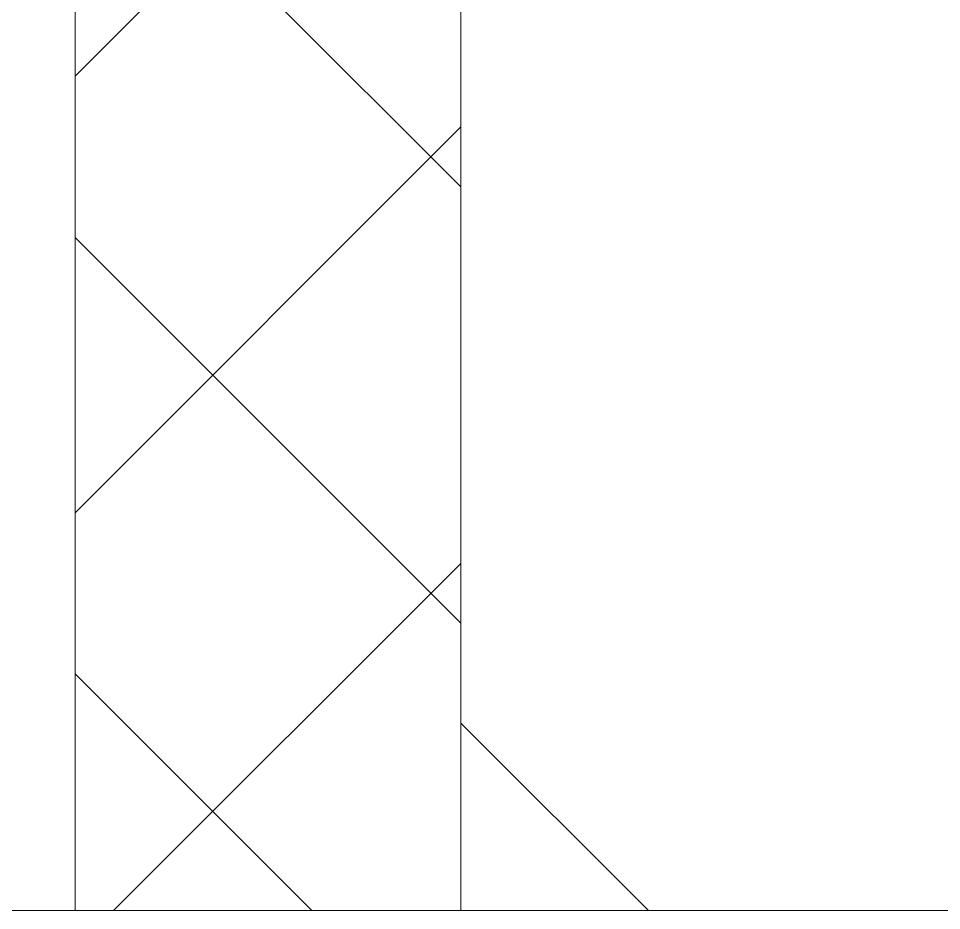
# Model space of a CAD drawing. Header units: millimetres. Extents: x -1113 to 415037, y -3642 to 28069.
# Drawn here: x 88236 to 88295.8, y 13263.9 to 13321.8 of the extents above; entities that cross this region are included whole.
import ezdxf

# ---------------------------------------------------------------- set-up
doc = ezdxf.new("R2010")
doc.units = ezdxf.units.MM
for name, color, linetype, lineweight in [('0) Стена 3.93м', 3, 'Continuous', 60), ('A-DOOR-FRAM-2', 7, 'Continuous', 5), ('I-WALL', 7, 'Continuous', 5)]:
    doc.layers.add(name, color=color, linetype=linetype, lineweight=lineweight)
for name, color, linetype, lineweight, true_color in [('A-DOOR-1', 7, 'Continuous', 5, 0xc0c0c0), ('A-DOOR-FRAM-1', 7, 'Continuous', 5, 0xc0c0c0), ('A-WALL-1', 9, 'Continuous', 5, 0x808080)]:
    doc.layers.add(name, color=color, linetype=linetype, lineweight=lineweight, true_color=true_color)

# ---------------------------------------------------------------- blocks, each defined once
blk = doc.blocks.new('110_Дверь_СКБ_1Ст - д-18 700x2100h_Технический шкаф ЭОМ и СС-23257539-Объем проектирования 1 этажа')
at = {"layer": 'A-DOOR-FRAM-2'}
h = blk.add_hatch(dxfattribs=at)
h.set_pattern_fill('FP_122', color=256, style=0, pattern_type=2)
h.set_pattern_definition([(45, (-171.384, 164.685), (-14.14213562373095, 14.14213562373095), []), (135, (-171.384, 164.685), (-14.14213562373095, -14.14213562373095), [])])
h.paths.add_polyline_path([(-337.5000000000532, 99.9999999999816), (-337.5000000000532, 19.99999999996946), (-312.5000000000676, 19.99999999996946), (-312.5000000000676, 99.9999999999816)])
at = {"layer": 'A-DOOR-FRAM-1'}
for p, q in [((-312.500000000006, 99.99999999999693), (-337.5000000000064, 99.99999999999693)), ((-337.5000000000064, 99.99999999999693), (-337.5000000000064, 19.99999999998979)), ((-287.5000000000065, 99.99999999998236), (-312.5000000000076, 99.99999999998236)), ((-312.5000000000076, 99.99999999998236), (-312.5000000000076, 19.99999999998237)), ((-312.500000000006, 19.99999999998979), (-312.500000000006, 99.99999999999693))]:
    blk.add_line(p, q, dxfattribs=at)
blk = doc.blocks.new('1floor')
at = {"layer": 'I-WALL'}
h = blk.add_hatch(dxfattribs=at)
h.set_pattern_fill('FP_23', color=256, style=0, pattern_type=2)
h.set_pattern_definition([(135, (0, 0), (-141.4213562373095, -141.4213562373095), [])])
h.paths.add_polyline_path([(88388.92284497866, 13400.00000533496), (88410.00000000135, 13400.00000533496), (88410.00000000135, 13600.00000533495), (88200.00000000132, 13600.00000533495), (88200.00000000132, 13400.00000533496), (88380.00000000132, 13400.00000533496)])
h.paths.add_polyline_path([(87357.39105857225, 13400.00000533496), (87500.00000000131, 13400.00000533496), (87500.00000000131, 13600.00000533496), (87318.39899974946, 13600.00000533496), (87318.39899974946, 13400.00000533496)])
h.paths.add_polyline_path([(86469.99999871953, 13400.00000533496), (86618.39899974945, 13400.00000533496), (86618.39899974945, 13600.00000533496), (86090.0000000013, 13600.00000533496), (86090.0000000013, 13400.00000533496), (86325.85927216584, 13400.00000533496)])
h.paths.add_polyline_path([(84749.99999871952, 13400.00000533496), (85140.0000000013, 13400.00000533496), (85140.0000000013, 13600.00000533495), (84699.99999871946, 13600.00000533501), (84699.99999871946, 13400.00000533499), (84724.3055546887, 13400.00000533499)])
at = {"layer": 'A-WALL-1'}
blk.add_line((88200.00000000124, 13400.00000533493), (88380.00000000124, 13400.00000533493), dxfattribs=at)
at = {"layer": 'A-DOOR-1', "rotation": 180}
blk.add_blockref('110_Дверь_СКБ_1Ст - д-18 700x2100h_Технический шкаф ЭОМ и СС-23257539-Объем проектирования 1 этажа', (87862.50000000125, 13500.00000533493), dxfattribs=at)

msp = doc.modelspace()

# ---------------------------------------------------------------- block references
at = {"layer": '0) Стена 3.93м'}
msp.add_blockref('1floor', (64.70176383625949, -136.0621638723896), dxfattribs=at)

doc.saveas('drawing.dxf')
